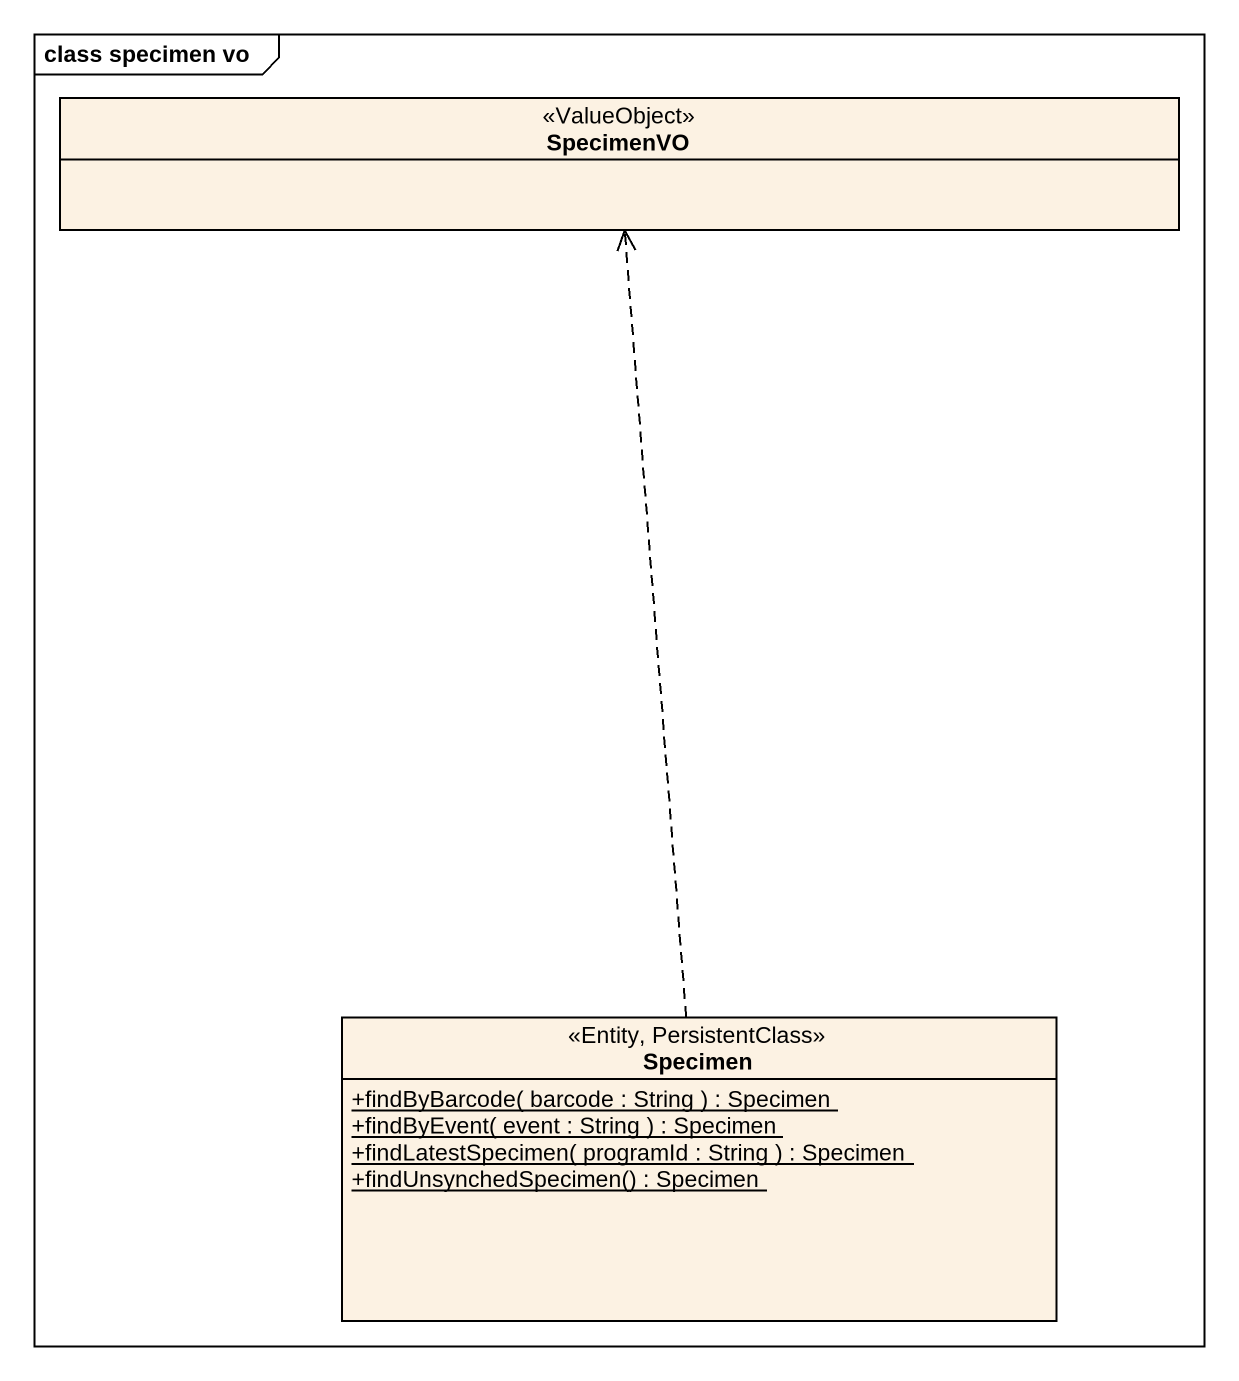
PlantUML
@startuml
mainframe class specimen vo
hide circle
hide empty members
skinparam classAttributeIconSize 0
class SpecimenVO <<ValueObject>>
class Specimen <<Entity, PersistentClass>> {
  {static} +findByBarcode( barcode : String ) : Specimen
  {static} +findByEvent( event : String ) : Specimen
  {static} +findLatestSpecimen( programId : String ) : Specimen
  {static} +findUnsynchedSpecimen() : Specimen
}
Specimen .up.> SpecimenVO
@enduml
